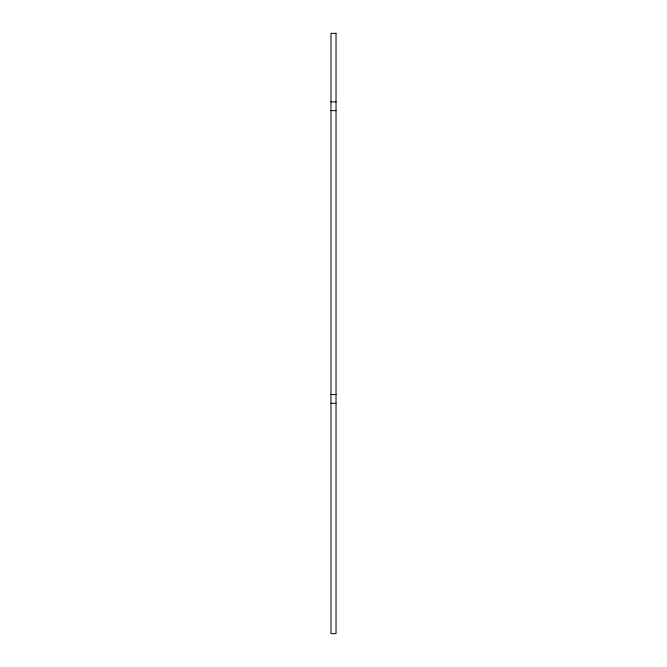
<?xml version="1.0" encoding="UTF-8"?>
<svg xmlns="http://www.w3.org/2000/svg" width="667" height="667" viewBox="0 0 667 667"><rect width="100%" height="100%" fill="white"/><g stroke="black" fill="none" stroke-linecap="round" stroke-linejoin="round"><path stroke-width="1" d="M330.974 101.843L336.026 101.843M330.974 110.622L336.026 110.622M330.974 394.547L336.026 394.547M330.974 403.327L336.026 403.327M336.026 33.35L330.974 33.35L330.974 633.65L336.026 633.65L336.026 33.35"/></g></svg>
